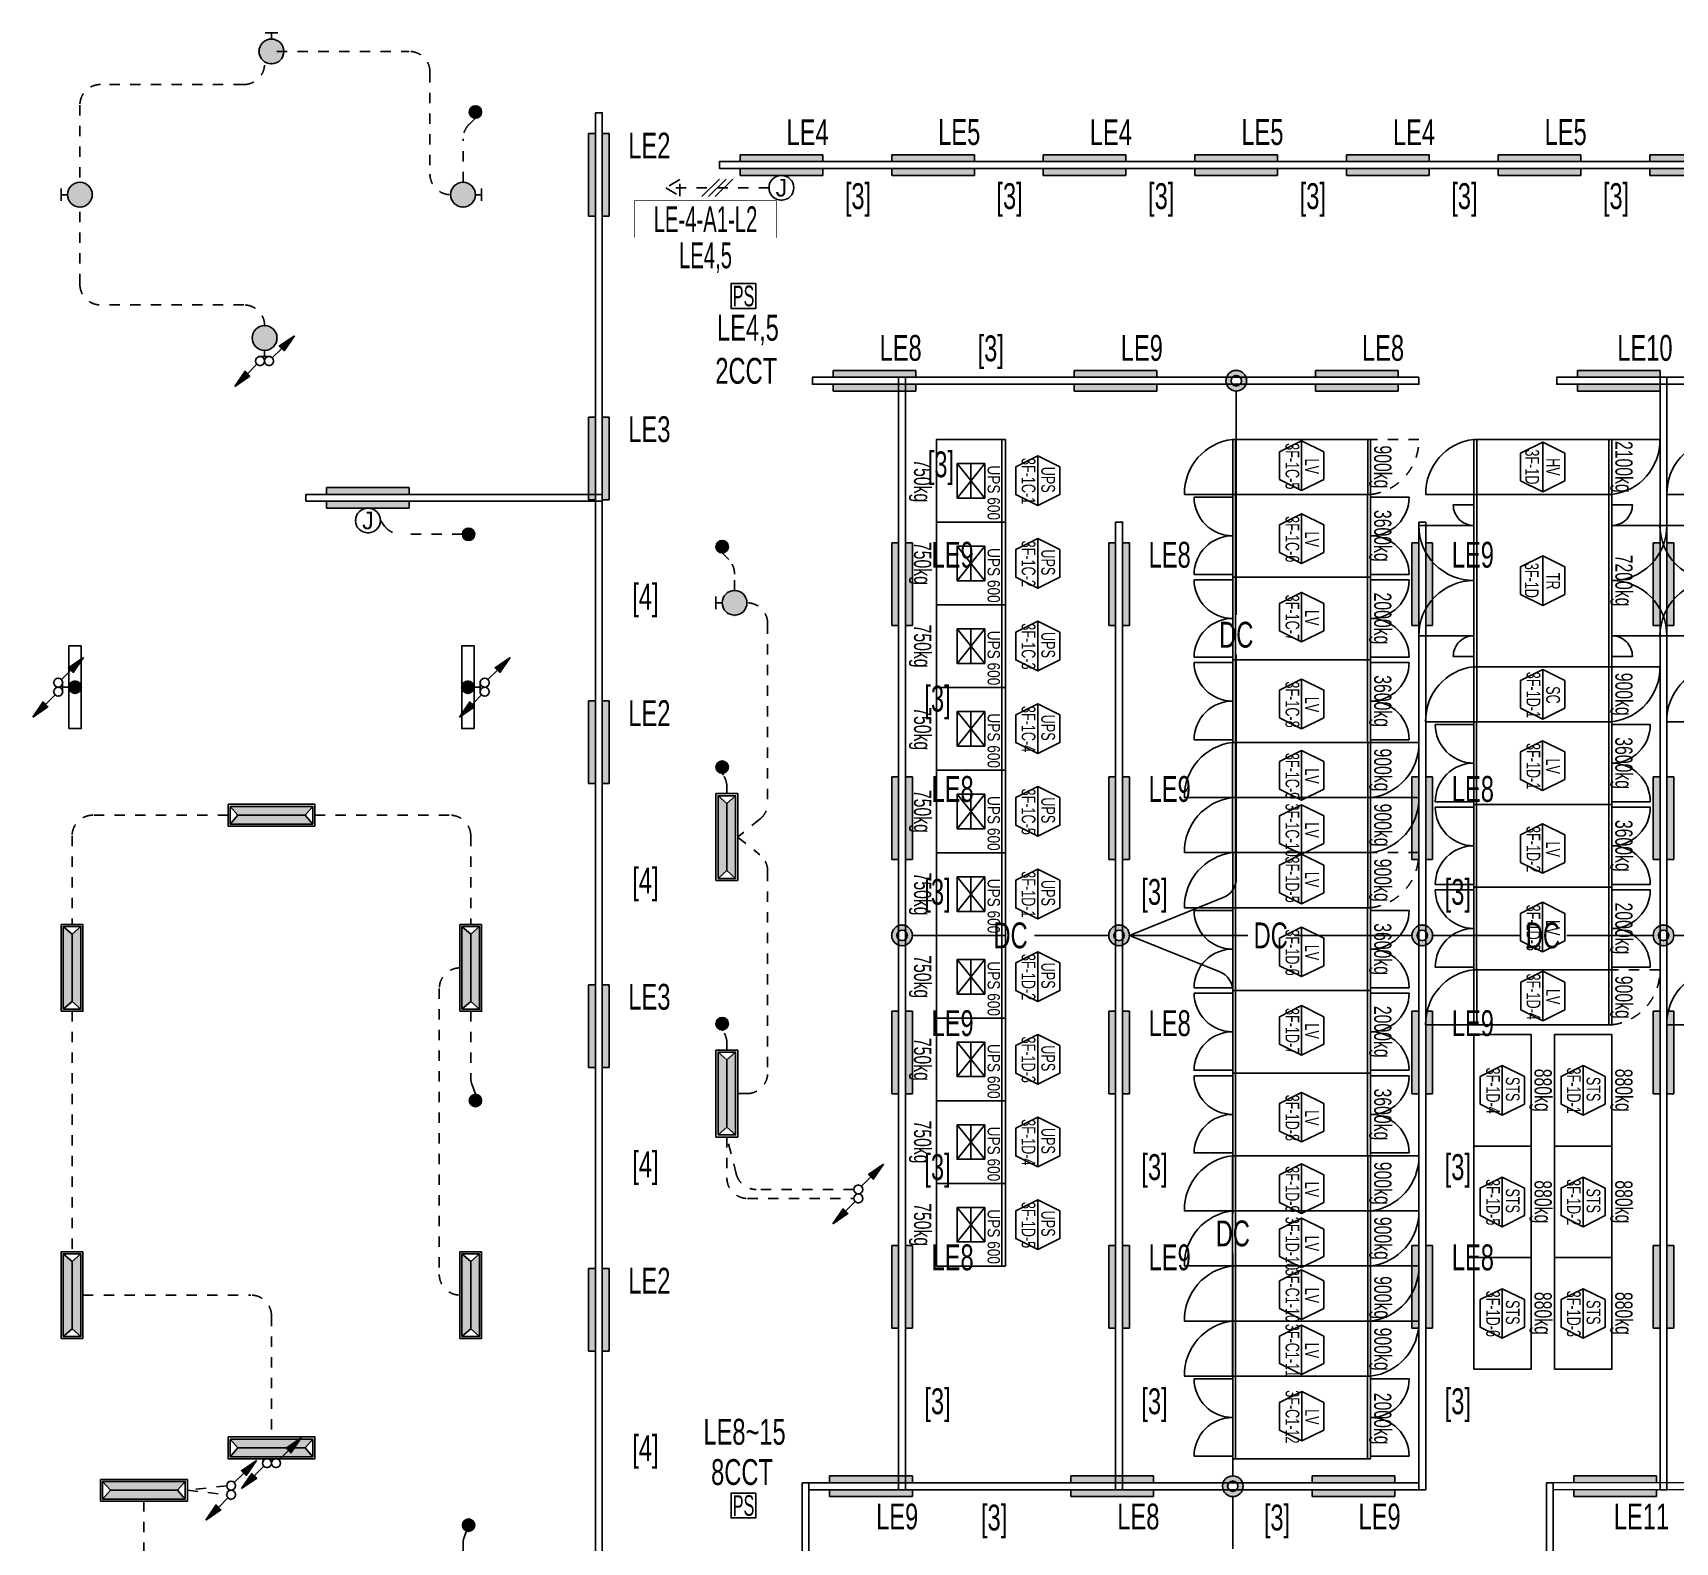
# Model space of a CAD drawing. Header units: millimetres. Extents: x 86947 to 500447, y -530175 to 1059536.
# Drawn here: x 266737 to 290569, y 400838 to 422750 of the extents above; entities that cross this region are included whole.
import ezdxf
from ezdxf.enums import TextEntityAlignment as Align

# ---------------------------------------------------------------- set-up
doc = ezdxf.new("R2010")
doc.units = ezdxf.units.MM
doc.header["$LTSCALE"] = 150
doc.set_wipeout_variables(frame=1)
doc.linetypes.add('D1', pattern=[3, 1, -1, 1])
for name, color, linetype in [('------01 Distribution Panel', 3, 'Continuous'), ('------03 Lighting Fixture', 3, 'Continuous'), ('------04 Lighting Switch', 2, 'Continuous'), ('------04 Number of Strands (가닥수)', 1, 'Continuous'), ('-----20 General Symbol', 3, 'Continuous'), ('-----23 Concealed or Exposed Wire', 4, 'D1'), ('-----25 Emergency Lighting Embeded Wire in Ceiling or Wall', 1, 'Continuous'), ('-----28 Race Way', 1, 'Continuous'), ('-----33 Equipment', 5, 'Continuous'), ('-----36 Dimension', 1, 'Continuous')]:
    doc.layers.add(name, color=color, linetype=linetype)
doc.styles.add('ELEC', font='Dotum.ttf')

# ---------------------------------------------------------------- blocks, each defined once
blk = doc.blocks.new('STS-R')
blk.add_lwpolyline([(886994, -128588), (888614, -128588), (888614, -129418), (886994, -129418), (886994, -128588)])
blk = doc.blocks.new('UPS 600kV')
at = {"layer": '-----33 Equipment'}
for p, q in [((800, 850), (-402, 850)), ((-52, 199), (448, 601)), ((448, 199), (-52, 601)), ((-52, 400), (448, 400))]:
    blk.add_line(p, q, dxfattribs=at)
for points in [[(798, -100), (-402, -100), (-402, 900), (798, 900)], [(448, 601), (448, 199), (-52, 199), (-52, 601)]]:
    blk.add_lwpolyline(points, close=True, dxfattribs=at)
at = {"layer": '-----33 Equipment', "style": 'ELEC', "width": 0.85}
blk.add_text('UPS 600', height=178.2, dxfattribs=at).set_placement((-26, 731), align=Align.MIDDLE_LEFT)
blk = doc.blocks.new('전기실 장비배치')
at = {"layer": '-----33 Equipment'}
for p, q in [((109495, 498403, 0), (109495, 499203, 0)), ((111413, 498403, 0), (111413, 499203, 0)), ((112995, 498403, 0), (112995, 499203, 0)), ((114913, 498403, 0), (114913, 499203, 0)), ((109493, 498403, 0), (109493, 497203, 0)), ((111411, 498403, 0), (111411, 497203, 0)), ((112995, 495903, 0), (112995, 498403, 0)), ((114909, 495903, 0), (114909, 498403, 0)), ((109493, 497203, 0), (109493, 496003, 0)), ((111411, 497203, 0), (111411, 496003, 0)), ((109493, 496003, 0), (109493, 494803, 0)), ((111411, 496003, 0), (111411, 494803, 0)), ((112993, 495103, 0), (112993, 495903, 0)), ((114913, 495103, 0), (114913, 495903, 0)), ((112992, 495103, 0), (112992, 493903, 0)), ((114910, 495103, 0), (114910, 493903, 0)), ((109494, 494003, 0), (109494, 494803, 0)), ((111414, 494003, 0), (111414, 494803, 0)), ((109494, 493203, 0), (109494, 494003, 0)), ((111414, 493203, 0), (111414, 494003, 0)), ((112992, 493903, 0), (112992, 492703, 0)), ((114910, 493903, 0), (114910, 492703, 0)), ((109495, 492403, 0), (109495, 493203, 0)), ((111413, 492403, 0), (111413, 493203, 0)), ((112992, 492703, 0), (112992, 491503, 0)), ((114910, 492703, 0), (114910, 491503, 0)), ((109493, 492403, 0), (109493, 491203, 0)), ((111411, 492403, 0), (111411, 491203, 0)), ((112994, 490703, 0), (112994, 491503, 0)), ((114912, 490703, 0), (114912, 491503, 0)), ((109493, 491203, 0), (109493, 490003, 0)), ((111411, 491203, 0), (111411, 490003, 0)), ((109493, 490003, 0), (109493, 488803, 0)), ((111411, 490003, 0), (111411, 488803, 0)), ((109494, 488003, 0), (109494, 488803, 0)), ((111414, 488003, 0), (111414, 488803, 0)), ((109494, 487203, 0), (109494, 488003, 0)), ((111414, 487203, 0), (111414, 488003, 0)), ((109494, 486403, 0), (109494, 487203, 0)), ((111414, 486403, 0), (111414, 487203, 0)), ((109494, 485603, 0), (109494, 486403, 0)), ((111414, 485603, 0), (111414, 486403, 0)), ((109493, 485603, 0), (109493, 484403, 0)), ((111411, 485603, 0), (111411, 484403, 0))]:
    blk.add_line(p, q, dxfattribs=at)
at = {"layer": '-----33 Equipment', "elevation": 0}
for points in [[(109453, 499203, 0.385743), (108753, 498403), (109453, 498403)], [(112953, 499203, 0.385743), (112253, 498403), (112953, 498403)], [(114953, 498403, 0.385743), (115653, 499203), (114953, 499203)], [(116453, 499203, 0.385743), (115753, 498403), (116453, 498403)], [(109453, 497243), (108893, 497243, -0.414214), (109453, 497803, -0.414214), (108893, 498363), (108893, 498363), (109453, 498363)], [(111453, 497243), (112013, 497243, 0.414214), (111453, 497803, 0.414214), (112013, 498363), (111453, 498363)], [(112953, 496053), (112653, 496053, -0.414214), (112953, 496353), (112153, 496353, -0.414214), (112953, 497153, -0.414214), (112153, 497953), (112953, 497953, -0.414214), (112653, 498253), (112953, 498253)], [(114953, 496053), (115253, 496053, 0.414214), (114953, 496353), (115753, 496353, 0.414214), (114953, 497153, 0.414214), (115753, 497953), (114953, 497953, 0.414214), (115253, 498253), (114953, 498253)], [(116453, 496053), (116153, 496053, -0.414214), (116453, 496353), (115653, 496353, -0.414214), (116453, 497153, -0.414214), (115653, 497953), (116453, 497953, -0.414214), (116153, 498253), (116453, 498253)], [(109453, 496043), (108893, 496043, -0.414214), (109453, 496603, -0.414214), (108893, 497163), (108893, 497163), (109453, 497163)], [(111453, 496043), (112013, 496043, 0.414214), (111453, 496603, 0.414214), (112013, 497163), (111453, 497163)], [(109453, 494843), (108893, 494843, -0.414214), (109453, 495403, -0.414214), (108893, 495963), (108893, 495963), (109453, 495963)], [(111453, 494843), (112013, 494843, 0.414214), (111453, 495403, 0.414214), (112013, 495963), (111453, 495963)], [(111453, 494843), (112013, 494843, 0.414214), (111453, 495403, 0.414214), (112013, 495963), (111453, 495963)], [(112951, 495903, 0.385743), (112251, 495103), (112951, 495103)], [(114953, 495103, 0.385743), (115653, 495903), (114953, 495903)], [(116451, 495903, 0.385743), (115751, 495103), (116451, 495103)], [(112952, 495063), (112392, 495063), (112392, 495063, 0.414214), (112952, 494503, 0.414214), (112392, 493943), (112952, 493943)], [(114952, 493943), (115512, 493943, 0.414214), (114952, 494503, 0.414214), (115512, 495063), (114952, 495063)], [(109452, 494803, 0.385743), (108752, 494003), (109452, 494003)], [(111454, 494003, 0.385743), (112154, 494803), (111454, 494803)], [(109452, 494003, 0.385743), (108752, 493203), (109452, 493203)], [(111454, 493203, 0.385743), (112154, 494003), (111454, 494003)], [(112952, 492743), (112392, 492743, -0.414214), (112952, 493303, -0.414214), (112392, 493863), (112392, 493863), (112952, 493863)], [(114952, 492743), (115512, 492743, 0.414214), (114952, 493303, 0.414214), (115512, 493863), (114952, 493863)], [(109453, 493203, 0.385743), (108753, 492403), (109453, 492403)], [(112952, 491543), (112392, 491543, -0.414214), (112952, 492103, -0.414214), (112392, 492663), (112392, 492663), (112952, 492663)], [(114952, 491543), (115512, 491543, 0.414214), (114952, 492103, 0.414214), (115512, 492663), (114952, 492663)], [(109453, 491243), (108893, 491243, -0.414214), (109453, 491803, -0.414214), (108893, 492363), (108893, 492363), (109453, 492363)], [(111453, 491243), (112013, 491243, 0.414214), (111453, 491803, 0.414214), (112013, 492363), (111453, 492363)], [(112952, 491503, 0.385743), (112252, 490703), (112952, 490703)], [(116452, 491503, 0.385743), (115752, 490703), (116452, 490703)], [(109453, 490043), (108893, 490043, -0.414214), (109453, 490603, -0.414214), (108893, 491163), (108893, 491163), (109453, 491163)], [(111453, 490043), (112013, 490043, 0.414214), (111453, 490603, 0.414214), (112013, 491163), (111453, 491163)], [(109453, 488843), (108893, 488843, -0.414214), (109453, 489403, -0.414214), (108893, 489963), (108893, 489963), (109453, 489963)], [(111453, 488843), (112013, 488843, 0.414214), (111453, 489403, 0.414214), (112013, 489963), (111453, 489963)], [(109452, 488803, 0.385743), (108752, 488003), (109452, 488003)], [(111454, 488003, 0.385743), (112154, 488803), (111454, 488803)], [(109452, 488003, 0.385743), (108752, 487203), (109452, 487203)], [(111454, 487203, 0.385743), (112154, 488003), (111454, 488003)], [(109452, 487203, 0.385743), (108752, 486403), (109452, 486403)], [(111454, 486403, 0.385743), (112154, 487203), (111454, 487203)], [(109452, 486403, 0.385743), (108752, 485603), (109452, 485603)], [(111454, 485603, 0.385743), (112154, 486403), (111454, 486403)], [(109453, 484443), (108893, 484443, -0.414214), (109453, 485003, -0.414214), (108893, 485563), (108893, 485563), (109453, 485563)], [(111453, 485563), (112013, 485563, -0.414214), (111453, 485003, -0.414214), (112013, 484443), (111453, 484443)]]:
    blk.add_lwpolyline(points, format="xyb", dxfattribs=at)
for points in [[(111453, 498403), (111453, 499203), (109453, 499203), (109453, 498403)], [(114953, 498403), (114953, 499203), (112953, 499203), (112953, 498403)], [(109453, 498403), (109453, 497203), (111453, 497203), (111453, 498403)], [(112953, 495903), (112953, 498403), (114953, 498403), (114953, 495903)], [(109453, 497203), (109453, 496003), (111453, 496003), (111453, 497203)], [(109453, 496003), (109453, 494803), (111453, 494803), (111453, 496003)], [(114953, 495103), (114953, 495903), (112951, 495903), (112951, 495103)], [(112952, 495103), (112952, 493903), (114952, 493903), (114952, 495103)], [(111454, 494003), (111454, 494803), (109452, 494803), (109452, 494003)], [(111454, 493203), (111454, 494003), (109452, 494003), (109452, 493203)], [(112952, 493903), (112952, 492703), (114952, 492703), (114952, 493903)], [(111453, 492403), (111453, 493203), (109453, 493203), (109453, 492403)], [(112952, 492703), (112952, 491503), (114952, 491503), (114952, 492703)], [(109453, 492403), (109453, 491203), (111453, 491203), (111453, 492403)], [(114952, 490703), (114952, 491503), (112952, 491503), (112952, 490703)], [(109453, 491203), (109453, 490003), (111453, 490003), (111453, 491203)], [(109453, 490003), (109453, 488803), (111453, 488803), (111453, 490003)], [(111454, 488003), (111454, 488803), (109452, 488803), (109452, 488003)], [(111454, 487203), (111454, 488003), (109452, 488003), (109452, 487203)], [(111454, 486403), (111454, 487203), (109452, 487203), (109452, 486403)], [(111454, 485603), (111454, 486403), (109452, 486403), (109452, 485603)], [(109453, 485603), (109453, 484403), (111453, 484403), (111453, 485603)]]:
    blk.add_lwpolyline(points, close=True, dxfattribs=at)
for points in [[(110453, 498462), (110453, 499182), (110773, 499022), (110773, 498621), (110453, 498462), (110133, 498621), (110133, 499022), (110453, 499182)], [(113951, 498443), (113951, 499163), (114271, 499004), (114271, 498603), (113951, 498443), (113631, 498603), (113631, 499004), (113951, 499163)], [(106624, 498962), (106624, 498242), (106304, 498401), (106304, 498802), (106624, 498962), (106944, 498802), (106944, 498401), (106624, 498242)], [(110453, 497403), (110453, 498123), (110773, 497963), (110773, 497562), (110453, 497403), (110133, 497562), (110133, 497963), (110453, 498123)], [(106624, 497762), (106624, 497042), (106304, 497201), (106304, 497602), (106624, 497762), (106944, 497602), (106944, 497201), (106624, 497042)], [(113951, 496793), (113951, 497513), (114271, 497354), (114271, 496953), (113951, 496793), (113631, 496953), (113631, 497354), (113951, 497513)], [(110453, 496262), (110453, 496982), (110773, 496822), (110773, 496421), (110453, 496262), (110133, 496421), (110133, 496822), (110453, 496982)], [(106624, 496562), (106624, 495842), (106304, 496001), (106304, 496402), (106624, 496562), (106944, 496402), (106944, 496001), (106624, 495842)], [(110453, 495003), (110453, 495723), (110773, 495563), (110773, 495162), (110453, 495003), (110133, 495162), (110133, 495563), (110453, 495723)], [(113951, 495142), (113951, 495862), (114271, 495703), (114271, 495302), (113951, 495142), (113631, 495302), (113631, 495703), (113951, 495862)], [(106624, 495362), (106624, 494642), (106304, 494801), (106304, 495202), (106624, 495362), (106944, 495202), (106944, 494801), (106624, 494642)], [(113950, 494107), (113950, 494827), (114270, 494668), (114270, 494267), (113950, 494107), (113630, 494267), (113630, 494668), (113950, 494827)], [(110453, 493965), (110453, 494685), (110773, 494525), (110773, 494124), (110453, 493965), (110133, 494124), (110133, 494525), (110453, 494685)], [(106624, 494162), (106624, 493442), (106304, 493601), (106304, 494002), (106624, 494162), (106944, 494002), (106944, 493601), (106624, 493442)], [(110453, 493179), (110453, 493899), (110773, 493739), (110773, 493338), (110453, 493179), (110133, 493338), (110133, 493739), (110453, 493899)], [(113950, 492903), (113950, 493623), (114270, 493463), (114270, 493062), (113950, 492903), (113630, 493062), (113630, 493463), (113950, 493623)], [(110453, 492462), (110453, 493182), (110773, 493022), (110773, 492621), (110453, 492462), (110133, 492621), (110133, 493022), (110453, 493182)], [(106624, 492962), (106624, 492242), (106304, 492401), (106304, 492802), (106624, 492962), (106944, 492802), (106944, 492401), (106624, 492242)], [(113950, 491762), (113950, 492482), (114270, 492322), (114270, 491921), (113950, 491762), (113630, 491921), (113630, 492322), (113950, 492482)], [(110453, 491403), (110453, 492123), (110773, 491963), (110773, 491562), (110453, 491403), (110133, 491562), (110133, 491963), (110453, 492123)], [(106624, 491762), (106624, 491042), (106304, 491201), (106304, 491602), (106624, 491762), (106944, 491602), (106944, 491201), (106624, 491042)], [(113952, 490762), (113952, 491482), (114272, 491322), (114272, 490921), (113952, 490762), (113632, 490921), (113632, 491322), (113952, 491482)], [(110453, 490262), (110453, 490982), (110773, 490822), (110773, 490421), (110453, 490262), (110133, 490421), (110133, 490822), (110453, 490982)], [(106624, 490562), (106624, 489842), (106304, 490001), (106304, 490402), (106624, 490562), (106944, 490402), (106944, 490001), (106624, 489842)], [(113365, 490113), (113365, 489393), (113045, 489553), (113045, 489954), (113365, 490113), (113685, 489954), (113685, 489553), (113365, 489393)], [(114537, 490113), (114537, 489393), (114217, 489553), (114217, 489954), (114537, 490113), (114857, 489954), (114857, 489553), (114537, 489393)], [(110453, 489003), (110453, 489723), (110773, 489563), (110773, 489162), (110453, 489003), (110133, 489162), (110133, 489563), (110453, 489723)], [(106624, 489362), (106624, 488642), (106304, 488801), (106304, 489202), (106624, 489362), (106944, 489202), (106944, 488801), (106624, 488642)], [(110453, 487965), (110453, 488685), (110773, 488525), (110773, 488124), (110453, 487965), (110133, 488124), (110133, 488525), (110453, 488685)], [(113365, 488493), (113365, 487773), (113045, 487933), (113045, 488334), (113365, 488493), (113685, 488334), (113685, 487933), (113365, 487773)], [(114537, 488493), (114537, 487773), (114217, 487933), (114217, 488334), (114537, 488493), (114857, 488334), (114857, 487933), (114537, 487773)], [(106624, 488162), (106624, 487442), (106304, 487601), (106304, 488002), (106624, 488162), (106944, 488002), (106944, 487601), (106624, 487442)], [(110453, 487179), (110453, 487899), (110773, 487739), (110773, 487338), (110453, 487179), (110133, 487338), (110133, 487739), (110453, 487899)], [(110453, 486425), (110453, 487145), (110773, 486986), (110773, 486585), (110453, 486425), (110133, 486585), (110133, 486986), (110453, 487145)], [(113365, 486873), (113365, 486153), (113045, 486313), (113045, 486714), (113365, 486873), (113685, 486714), (113685, 486313), (113365, 486153)], [(114537, 486873), (114537, 486153), (114217, 486313), (114217, 486714), (114537, 486873), (114857, 486714), (114857, 486313), (114537, 486153)], [(110453, 485625), (110453, 486345), (110773, 486186), (110773, 485785), (110453, 485625), (110133, 485785), (110133, 486186), (110453, 486345)], [(110454, 484662), (110454, 485382), (110774, 485222), (110774, 484821), (110454, 484662), (110134, 484821), (110134, 485222), (110454, 485382)]]:
    blk.add_lwpolyline(points, dxfattribs=at)
at = {"layer": '-----33 Equipment', "linetype": 'D1', "elevation": 0}
for points in [[(111453, 498403, 0.385743), (112153, 499203), (111453, 499203)], [(111453, 492403, 0.385743), (112153, 493203), (111453, 493203)], [(114952, 490703, 0.385743), (115652, 491503), (114952, 491503)]]:
    blk.add_lwpolyline(points, format="xyb", dxfattribs=at)
at = {"layer": '-----33 Equipment'}
for name, p, rotation in [('UPS 600kV', (105254, 498799, 0), 270), ('UPS 600kV', (105254, 497599, 0), 270), ('UPS 600kV', (105254, 496399, 0), 270), ('UPS 600kV', (105254, 495199, 0), 270), ('UPS 600kV', (105254, 493999, 0), 270), ('UPS 600kV', (105254, 492799, 0), 270), ('UPS 600kV', (105254, 491599, 0), 270), ('UPS 600kV', (105254, 490399, 0), 270), ('STS-R', (-15636, -398050, 0), 90.00000000000001), ('STS-R', (-14464, -398050, 0), 90.00000000000001), ('UPS 600kV', (105254, 489199, 0), 270), ('STS-R', (-15636, -399670, 0), 90.00000000000001), ('STS-R', (-14464, -399670, 0), 90.00000000000001), ('UPS 600kV', (105254, 487999, 0), 270), ('STS-R', (-15636, -401290, 0), 90.00000000000001), ('STS-R', (-14464, -401290, 0), 90.00000000000001)]:
    blk.add_blockref(name, p, dxfattribs=dict(at, rotation=rotation))
at = {"layer": '-----33 Equipment', "style": 'ELEC', "width": 0.7}
for s, p in [('3F-1C-5', (110319, 498812, 0)), ('3F-1D', (113799, 498803, 0)), ('3F-1C-1', (106490, 498597, 0)), ('LV', (110604, 498812, 0)), ('HV', (114102, 498803, 0)), ('UPS', (106775, 498618, 0)), ('3F-1C-6', (110319, 497753, 0)), ('LV', (110604, 497753, 0)), ('3F-1C-2', (106490, 497397, 0)), ('UPS', (106775, 497418, 0)), ('3F-1D', (113792, 497156, 0)), ('TR', (114102, 497144, 0)), ('3F-1C-7', (110319, 496612, 0)), ('LV', (110604, 496612, 0)), ('3F-1C-3', (106490, 496197, 0)), ('UPS', (106775, 496218, 0)), ('3F-1D-1', (113817, 495493, 0)), ('3F-1C-8', (110319, 495353, 0)), ('SC', (114102, 495493, 0)), ('3F-1C-4', (106490, 494997, 0)), ('LV', (110604, 495353, 0)), ('UPS', (106775, 495018, 0)), ('3F-1D-1', (113816, 494458, 0)), ('3F-1C-9', (110319, 494315, 0)), ('LV', (114101, 494458, 0)), ('LV', (110604, 494315, 0)), ('3F-1C-5', (106490, 493797, 0)), ('UPS', (106775, 493818, 0)), ('3F-1C-10', (110319, 493530, 0)), ('LV', (110604, 493530, 0)), ('3F-1D-2', (113816, 493253, 0)), ('LV', (114101, 493253, 0)), ('3F-1D-5', (110319, 492812, 0)), ('3F-1D-1', (106490, 492597, 0)), ('LV', (110604, 492812, 0)), ('UPS', (106775, 492618, 0)), ('3F-1D-3', (113816, 492112, 0)), ('LV', (114101, 492112, 0)), ('3F-1D-6', (110319, 491753, 0)), ('3F-1D-2', (106490, 491397, 0)), ('LV', (110604, 491753, 0)), ('UPS', (106775, 491418, 0)), ('3F-1D-4', (113818, 491112, 0)), ('LV', (114103, 491112, 0)), ('3F-1D-7', (110319, 490612, 0)), ('LV', (110604, 490612, 0)), ('3F-1D-3', (106490, 490197, 0)), ('UPS', (106775, 490218, 0)), ('3F-1D-4', (113231, 489748, 0)), ('3F-1D-1', (114403, 489748, 0)), ('STS', (113516, 489770, 0)), ('STS', (114688, 489770, 0)), ('3F-1D-8', (110319, 489353, 0)), ('3F-1D-4', (106490, 488997, 0)), ('LV', (110604, 489353, 0)), ('UPS', (106775, 489018, 0)), ('3F-1D-9', (110319, 488315, 0)), ('LV', (110604, 488315, 0)), ('3F-1D-5', (113231, 488128, 0)), ('STS', (113516, 488150, 0)), ('3F-1D-2', (114403, 488128, 0)), ('STS', (114688, 488150, 0)), ('3F-1D-5', (106490, 487797, 0)), ('UPS', (106775, 487818, 0)), ('3F-1D-10', (110319, 487530, 0)), ('LV', (110604, 487530, 0)), ('3F-C1-10', (110319, 486776, 0)), ('LV', (110604, 486776, 0)), ('3F-1D-6', (113231, 486508, 0)), ('STS', (113516, 486530, 0)), ('3F-1D-3', (114403, 486508, 0)), ('STS', (114688, 486530, 0)), ('3F-C1-11', (110319, 485976, 0)), ('LV', (110604, 485976, 0)), ('3F-C1-12', (110320, 485012, 0)), ('LV', (110605, 485012, 0))]:
    blk.add_text(s, height=200, rotation=270, dxfattribs=at).set_placement(p, align=Align.MIDDLE_CENTER)
for s, p in [('900kg', (111599, 498803, 0)), ('2100kg', (115099, 498804, 0)), ('750kg', (104922, 498602, 0)), ('3600kg', (111599, 497803, 0)), ('750kg', (104922, 497402, 0)), ('7200kg', (115099, 497153, 0)), ('2000kg', (111599, 496603, 0)), ('750kg', (104922, 496202, 0)), ('3600kg', (111599, 495403, 0)), ('900kg', (115099, 495503, 0)), ('750kg', (104922, 495002, 0)), ('3600kg', (115098, 494503, 0)), ('900kg', (111600, 494403, 0)), ('750kg', (104922, 493802, 0)), ('900kg', (111600, 493603, 0)), ('3600kg', (115098, 493303, 0)), ('900kg', (111599, 492803, 0)), ('750kg', (104922, 492602, 0)), ('2000kg', (115098, 492103, 0)), ('3600kg', (111599, 491803, 0)), ('750kg', (104922, 491402, 0)), ('900kg', (115098, 491103, 0)), ('2000kg', (111599, 490603, 0)), ('750kg', (104922, 490202, 0)), ('880kg', (113926, 489754, 0)), ('880kg', (115098, 489754, 0)), ('3600kg', (111599, 489403, 0)), ('750kg', (104922, 489002, 0)), ('900kg', (111600, 488403, 0)), ('880kg', (113926, 488134, 0)), ('880kg', (115098, 488134, 0)), ('750kg', (104922, 487802, 0)), ('900kg', (111600, 487603, 0)), ('900kg', (111600, 486743, 0)), ('880kg', (113926, 486514, 0)), ('880kg', (115098, 486514, 0)), ('900kg', (111600, 485995, 0)), ('2000kg', (111599, 484986, 0))]:
    blk.add_text(s, height=250, rotation=270, dxfattribs=at).set_placement(p, align=Align.MIDDLE)
blk = doc.blocks.new('E17')
h = blk.add_hatch(color=256)
h.paths.add_polyline_path([(600, 100), (-600, 100), (-600, 0), (600, 0)])
h.paths.add_polyline_path([(600, -100), (-600, -100), (-600, -200), (600, -200)])
for p, q in [((-600, 100), (600, 100)), ((-600, 100), (-600, 0)), ((600, 100), (600, 0)), ((600, 100), (600, 0)), ((-600, -100), (-600, -200)), ((-600, -200), (600, -200)), ((600, -100), (600, -200))]:
    blk.add_line(p, q)
blk = doc.blocks.new('D01')
at = {"linetype": 'Continuous'}
blk.add_circle((0, 0), 150, dxfattribs=at)
for p in [(-150, 0), (0, 150), (150, 0), (0, -150)]:
    blk.add_point(p)
blk = doc.blocks.new('E01')
h = blk.add_hatch(color=256)
edge = h.paths.add_edge_path(flags=17)
edge.add_arc((0, 0), 75, 0, 360)
edge = h.paths.add_edge_path()
edge.add_arc((0, 0), 150, 0, 360)
blk.add_blockref('D01', (0, 0))
at = {"xscale": 0.5, "yscale": 0.5, "zscale": 0.5}
blk.add_blockref('D01', (0, 0), dxfattribs=at)
blk = doc.blocks.new('*U16')
blk.add_lwpolyline([(150, 0), (-150, 0), (-150, -300), (150, -300)], close=True)
at = {"style": 'ELEC', "width": 0.6}
blk.add_text('PS', height=250, dxfattribs=at).set_placement((0, -150), align=Align.MIDDLE)
blk = doc.blocks.new('*U13')
h = blk.add_hatch(color=256)
edge = h.paths.add_edge_path()
edge.add_arc((0, -75), 75, 0, 360)
blk.add_circle((0, -75), 75)
blk = doc.blocks.new('D06')
for p, q in [((-75, 0), (0, 0)), ((0, -75), (0, 75))]:
    blk.add_line(p, q)
at = {"linetype": 'Continuous'}
blk.add_circle((-225, 0), 150, dxfattribs=at)
for p in [(-375, 0), (-225, 150), (-75, 0), (-225, -150)]:
    blk.add_point(p)
blk = doc.blocks.new('E06')
blk.add_hatch(color=256).paths.add_polyline_path([(-75, 0, 1), (-375, 0, 1)])
blk.add_blockref('D06', (0, 0))
blk = doc.blocks.new('벽부 비상등')
h = blk.add_hatch(color=0)
h.dxf.hatch_style = 1
h.paths.add_polyline_path([(0, 488), (-128, 600), (-128, -600), (0, -488)])
h = blk.add_hatch(color=0)
h.dxf.hatch_style = 1
h.paths.add_polyline_path([(128, 600), (0, 488), (0, -488), (128, -600)])
at = {"color": 1}
for p, q in [((-128, 600), (0, 488)), ((0, 488), (128, 600)), ((0, -488), (0, 488)), ((-128, -600), (0, -488)), ((0, -488), (128, -600))]:
    blk.add_line(p, q, dxfattribs=at)
blk.add_lwpolyline([(158, -630), (158, 630), (-158, 630), (-158, -630)], close=True)
blk.add_lwpolyline([(128, -600), (128, 600), (-128, 600), (-128, -600)], close=True, dxfattribs=at)
blk = doc.blocks.new('O01')
blk.add_hatch(color=256).paths.add_polyline_path([(-149, -218), (-218, -149), (-368, -368)])
blk.add_line((-46, -46), (-184, -184))
blk.add_lwpolyline([(-368, -368), (-149, -218), (-218, -149), (-368, -368)])
blk.add_circle((0, 0), 65)
for p in [(-65, 0), (-65, 0), (0, 65), (0, 65), (65, 0), (65, 0), (0, -65), (0, -65)]:
    blk.add_point(p)
blk = doc.blocks.new('O04')
blk.add_circle((0, 0), 150)
for p in [(-150, 0), (0, 150), (150, 0), (0, -150)]:
    blk.add_point(p)
at = {"style": 'ELEC'}
blk.add_text('J', height=214, dxfattribs=at).set_placement((0, 0), align=Align.MIDDLE)
blk = doc.blocks.new('O07')
blk.add_lwpolyline([(0, -100), (173, 0), (0, 100)], close=True)
blk = doc.blocks.new('*U45')
at = {"color": 0}
for p, q in [((-186, -106), (26, 106)), ((-106, -106), (106, 106)), ((-26, -106), (186, 106))]:
    blk.add_line(p, q, dxfattribs=at)
blk = doc.blocks.new('D12')
at = {"linetype": 'Continuous'}
blk.add_lwpolyline([(600, -90), (600, 90), (-600, 90), (-600, -90)], close=True, dxfattribs=at)
blk.add_circle((0, 0), 90, dxfattribs=at)
for p in [(-90, 0), (0, 90), (90, 0), (0, -90)]:
    blk.add_point(p)
blk = doc.blocks.new('E13')
at = {"layer": '------03 Lighting Fixture'}
blk.add_hatch(color=256, dxfattribs=at).paths.add_polyline_path([(-90, 180, 1), (90, 180, 1)])
for p, q in [((90, 0), (-90, 0)), ((0, 90), (0, 0))]:
    blk.add_line(p, q, dxfattribs=at)
blk.add_blockref('D12', (0, 180), dxfattribs=at)

msp = doc.modelspace()

# ---------------------------------------------------------------- linework, layer by layer
at = {"layer": '------01 Distribution Panel', "color": 1, "elevation": 0}
msp.add_lwpolyline([(275471, 419782), (277526, 419782), (277526, 420307), (275471, 420307)], close=True, dxfattribs=at)
at = {"layer": '-----23 Concealed or Exposed Wire'}
for p, q in [((269550, 401657), (268980, 401592)), ((268980, 401592), (269550, 401527)), ((268350, 401435), (268350, 398540))]:
    msp.add_line(p, q, dxfattribs=at)
at = {"layer": '-----23 Concealed or Exposed Wire', "elevation": 0}
for points in [[(270100, 422300, -0.414214), (269800, 422000), (267720, 422000, 0.414214), (267420, 421700), (267420, 420580)], [(270280, 422480), (272200, 422480, -0.414214), (272500, 422180), (272500, 420700, 0.414214), (272800, 420400)], [(272980, 420580), (272980, 421209, -0.203951), (273072, 421425), (273160, 421510)], [(270100, 418500, 0.414214), (269800, 418800), (267720, 418800, -0.414214), (267420, 419100), (267420, 420220)], [(272970, 415470), (272081, 415470, -0.234153), (271842, 415588), (271780, 415670)], [(276920, 414655), (276920, 414893, 0.195368), (276835, 415102), (276740, 415200)], [(277100, 414475, -0.414214), (277400, 414175), (277400, 411568, -0.227423), (277288, 411334), (276965, 411075), (277288, 410816, -0.227423), (277400, 410582), (277400, 407650, -0.414214), (277100, 407350), (276965, 407350)], [(276808, 411705), (276808, 411808, 0.146377), (276758, 411972), (276740, 412000)], [(269570, 411392), (267607, 411392, 0.414214), (267307, 411092), (267307, 409805)], [(270830, 411392), (272792, 411392, -0.414214), (273092, 411092), (273092, 409805)], [(272935, 409175, 0.414214), (272635, 408875), (272635, 404725, 0.414214), (272935, 404425)], [(273092, 408545), (273092, 407578, 0.087527), (273111, 407476), (273160, 407340)], [(276808, 407980), (276808, 408084, 0.156652), (276751, 408259), (276740, 408275)], [(278650, 405958), (277235, 405958, -0.342726), (276944, 406184), (276808, 406720), (276808, 406720), (276808, 406128, 0.414214), (277108, 405828), (278650, 405828)], [(267465, 404425), (269900, 404425, -0.414214), (270200, 404125), (270200, 402365)], [(272980, 400065), (272980, 400821, -0.087415), (272995, 400906), (273060, 401085)]]:
    msp.add_lwpolyline(points, format="xyb", dxfattribs=at)
for points in [[(277420, 420500), (275920, 420500)], [(267307, 408545), (267307, 405055)]]:
    msp.add_lwpolyline(points, dxfattribs=at)
at = {"layer": '-----25 Emergency Lighting Embeded Wire in Ceiling or Wall'}
for p, q in [((284200, 417549), (284200, 414302)), ((284200, 413721), (284200, 410474)), ((282650, 409647), (284012, 410196)), ((279500, 409647), (280591, 409647)), ((281272, 409647), (282350, 409647)), ((282650, 409647), (284366, 409647)), ((282650, 409647), (283962, 409118)), ((285047, 409647), (286750, 409647)), ((287050, 409647), (288317, 409647)), ((288997, 409647), (290250, 409647)), ((290550, 409647), (291816, 409647)), ((284150, 405611), (284150, 408840)), ((284150, 401800), (284150, 405029)), ((284150, 400741), (284150, 401500))]:
    msp.add_line(p, q, dxfattribs=at)
for centre, start, end in [((283900, 410474), 291.9399, 0), ((283850, 408840), 0, 68.0601)]:
    msp.add_arc(centre, 300, start, end, dxfattribs=at)
at = {"layer": '-----28 Race Way', "elevation": 0}
for points in [[(274900, 421590), (275000, 421590), (275000, 382710), (274900, 382710)], [(276700, 420780), (309300, 420780), (309300, 420880), (276700, 420880)], [(286850, 417749), (286850, 417649), (278050, 417649), (278050, 417749)], [(279300, 417749), (279400, 417749), (279400, 401600), (279300, 401600)], [(297650, 417749), (297650, 417649), (288850, 417649), (288850, 417749)], [(290350, 417749), (290450, 417749), (290450, 401600), (290350, 401600)], [(270700, 415950), (270700, 416050), (275000, 416050), (275000, 415950)], [(282450, 415647), (282550, 415647), (282550, 401600), (282450, 401600)], [(286850, 415647), (286950, 415647), (286950, 401600), (286850, 401600)], [(277900, 401700), (278000, 401700), (278000, 399200), (277900, 399200)], [(286850, 401700), (286850, 401600), (278000, 401600), (278000, 401700)], [(288700, 401700), (288800, 401700), (288800, 399300), (288700, 399300)], [(297449, 401702), (297449, 401602), (288800, 401600), (288800, 401700)]]:
    msp.add_lwpolyline(points, close=True, dxfattribs=at)

# ---------------------------------------------------------------- block references
at = {"layer": '------03 Lighting Fixture', "xscale": 1.2, "yscale": 1.2, "zscale": 1.2}
for p, rotation in [((270200, 422750), 90), ((267150, 420400), 180), ((270100, 418050), 270), ((276650, 414475), 180)]:
    msp.add_blockref('E06', p, dxfattribs=dict(at, rotation=rotation))
at = {"layer": '------03 Lighting Fixture', "color": 3, "xscale": -1}
for p, rotation in [((274900, 420690), 90), ((277600, 420780), 180), ((279800, 420780), 180), ((282000, 420780), 180), ((284200, 420780), 180), ((286400, 420780), 180), ((288600, 420780), 180), ((290800, 420780), 180), ((278950, 417649), 180), ((282450, 417649), 180), ((285950, 417649), 180), ((289750, 417649), 180), ((274900, 416570), 90), ((271600, 415950), 180), ((279300, 414747), 90), ((282450, 414747), 90), ((286850, 414747), 90), ((290350, 414747), 90), ((274900, 412450), 90), ((279300, 411347), 90), ((282450, 411347), 90), ((286850, 411347), 90), ((290350, 411347), 90), ((274900, 408330), 90), ((279300, 407947), 90), ((282450, 407947), 90), ((286850, 407947), 90), ((290350, 407947), 90), ((279300, 404547), 90), ((282450, 404547), 90), ((286850, 404547), 90), ((290350, 404547), 90), ((274900, 404210), 90), ((278900, 401600), 180), ((282400, 401600), 180), ((285900, 401600), 180), ((289700, 401600), 180)]:
    msp.add_blockref('E17', p, dxfattribs=dict(at, rotation=rotation))
at = {"layer": '------03 Lighting Fixture', "xscale": 1.2, "yscale": 1.2, "zscale": 1.2}
msp.add_blockref('E06', (273250, 420400), dxfattribs=at)
at = {"layer": '------03 Lighting Fixture'}
for p in [(284200, 417699), (279350, 409647), (282500, 409647), (286900, 409647), (290400, 409647), (284150, 401650)]:
    msp.add_blockref('E01', p, dxfattribs=at)
for p, rotation in [((267170, 413250), 270), ((273230, 413250), 89.99999999999999)]:
    msp.add_blockref('E13', p, dxfattribs=dict(at, rotation=rotation))
at = {"layer": '------03 Lighting Fixture', "xscale": -1}
for p in [(276808, 411075), (267307, 409175), (273092, 409175), (276808, 407350)]:
    msp.add_blockref('벽부 비상등', p, dxfattribs=at)
for p, rotation in [((270200, 411392), 270), ((267307, 404425), 180), ((273092, 404425), 180), ((270200, 402207), 270), ((268350, 401592), 270)]:
    msp.add_blockref('벽부 비상등', p, dxfattribs=dict(at, rotation=rotation))
at = {"layer": '------04 Lighting Switch', "xscale": 1.2, "yscale": 1.2, "zscale": 1.2}
for p, rotation in [((273250, 421600), 270), ((273150, 415470), 270), ((276650, 415290), 89.99999999999999), ((276650, 412090), 89.99999999999999), ((276650, 408365), 89.99999999999999), ((273250, 407250), 270), ((273150, 401085), 270)]:
    msp.add_blockref('*U13', p, dxfattribs=dict(at, rotation=rotation))
for p in [(277050, 419110), (277050, 401550)]:
    msp.add_blockref('*U16', p, dxfattribs=at)
at = {"layer": '-----20 General Symbol', "xscale": 1.2, "yscale": 1.2, "zscale": 1.2}
for p in [(277600, 420500), (271600, 415670)]:
    msp.add_blockref('O04', p, dxfattribs=at)
at = {"layer": '-----20 General Symbol', "rotation": 180}
for p in [(270165, 417985), (267105, 413315), (273295, 413315), (278715, 405958), (270265, 401985), (269615, 401657)]:
    msp.add_blockref('O01', p, dxfattribs=at)
at = {"layer": '-----20 General Symbol'}
for p in [(270035, 417985), (267105, 413185), (273295, 413185), (278715, 405828), (270135, 401985), (269615, 401527), (269615, 401527)]:
    msp.add_blockref('O01', p, dxfattribs=at)
at = {"layer": '-----23 Concealed or Exposed Wire', "xscale": 1.199999999953434, "yscale": 1.199999999953434, "zscale": 1.199999999953434, "rotation": 180}
msp.add_blockref('O07', (276128, 420500), dxfattribs=at)
at = {"layer": '-----36 Dimension'}
msp.add_blockref('전기실 장비배치', (174696, -82355), dxfattribs=at)

# ---------------------------------------------------------------- texts
at = {"layer": '------04 Lighting Switch', "style": 'ELEC', "width": 0.7}
for s, p in [('LE4', (277980, 421307)), ('LE5', (280180, 421307)), ('LE4', (282380, 421307)), ('LE5', (284580, 421307)), ('LE4', (286780, 421307)), ('LE5', (288980, 421307)), ('LE2', (275684, 421116)), ('LE4,5', (277114, 418434, 0)), ('LE8', (279330, 418176)), ('LE9', (282830, 418176)), ('LE8', (286330, 418176)), ('LE10', (290130, 418176)), ('2CCT', (277089, 417843, 0)), ('LE3', (275684, 416996)), ('LE9', (280084, 415173)), ('LE8', (283234, 415173)), ('LE9', (287634, 415173)), ('LE2', (275684, 412876)), ('LE8', (280084, 411773)), ('LE9', (283234, 411773)), ('LE8', (287634, 411773)), ('LE3', (275684, 408756)), ('LE9', (280084, 408373)), ('LE8', (283234, 408373)), ('LE9', (287634, 408373)), ('LE8', (280084, 404973)), ('LE9', (283234, 404973)), ('LE8', (287634, 404973)), ('LE2', (275684, 404636)), ('LE8~15', (277065, 402441)), ('8CCT', (277028, 401856)), ('LE9', (279280, 401210)), ('LE8', (282780, 401210)), ('LE9', (286280, 401210)), ('LE11', (290080, 401210))]:
    msp.add_text(s, height=375, dxfattribs=at).set_placement(p, align=Align.MIDDLE)
at = {"layer": '-----25 Emergency Lighting Embeded Wire in Ceiling or Wall', "style": 'ELEC', "width": 0.7}
for p in [(284200, 414012), (280925, 409647), (284700, 409647), (288650, 409647), (284150, 405320)]:
    msp.add_text('DC', height=375, dxfattribs=at).set_placement(p, align=Align.MIDDLE)
at = {"layer": '-----28 Race Way', "style": 'ELEC', "width": 0.7}
for s, p in [('[3]', (278711, 420333)), ('[3]', (280911, 420333)), ('[3]', (283111, 420333)), ('[3]', (285311, 420333)), ('[3]', (287511, 420333)), ('[3]', (289711, 420333)), ('[3]', (280637, 418123)), ('[3]', (279915, 416439)), ('[4]', (275626, 414517)), ('[3]', (279865, 413037)), ('[4]', (275626, 410397)), ('[3]', (279865, 410232)), ('[3]', (283014, 410232)), ('[3]', (287415, 410232)), ('[4]', (275626, 406277)), ('[3]', (279865, 406237)), ('[3]', (283014, 406237)), ('[3]', (287415, 406237)), ('[3]', (279865, 402837)), ('[3]', (283014, 402837)), ('[3]', (287415, 402837)), ('[4]', (275626, 402157)), ('[3]', (280686, 401149)), ('[3]', (284791, 401149))]:
    msp.add_text(s, height=375, dxfattribs=at).set_placement(p, align=Align.MIDDLE)

# ---------------------------------------------------------------- next in the draw order: wipeouts: each hides what was drawn before it
at = {"color": 1}
msp.add_wipeout([(275471, 419782), (277526, 419782), (277526, 420307), (275471, 420307)], dxfattribs=at)

# ---------------------------------------------------------------- next in the draw order: block references
at = {"layer": '------04 Number of Strands (가닥수)', "xscale": 1.2, "yscale": 1.2, "zscale": 1.2}
msp.add_blockref('*U45', (276670, 420500), dxfattribs=at)

# ---------------------------------------------------------------- next in the draw order: wipeouts: each hides what was drawn before it
at = {"color": 1}
msp.add_wipeout([(275471, 419257), (277526, 419257), (277526, 419782), (275471, 419782)], dxfattribs=at)

# ---------------------------------------------------------------- next in the draw order: texts
at = {"style": 'ELEC', "width": 0.6}
for s, p in [('LE-4-A1-L2', (276498, 420044)), ('LE4,5', (276498, 419519))]:
    msp.add_text(s, height=375, dxfattribs=at).set_placement(p, align=Align.MIDDLE_CENTER)

doc.saveas('drawing.dxf')
